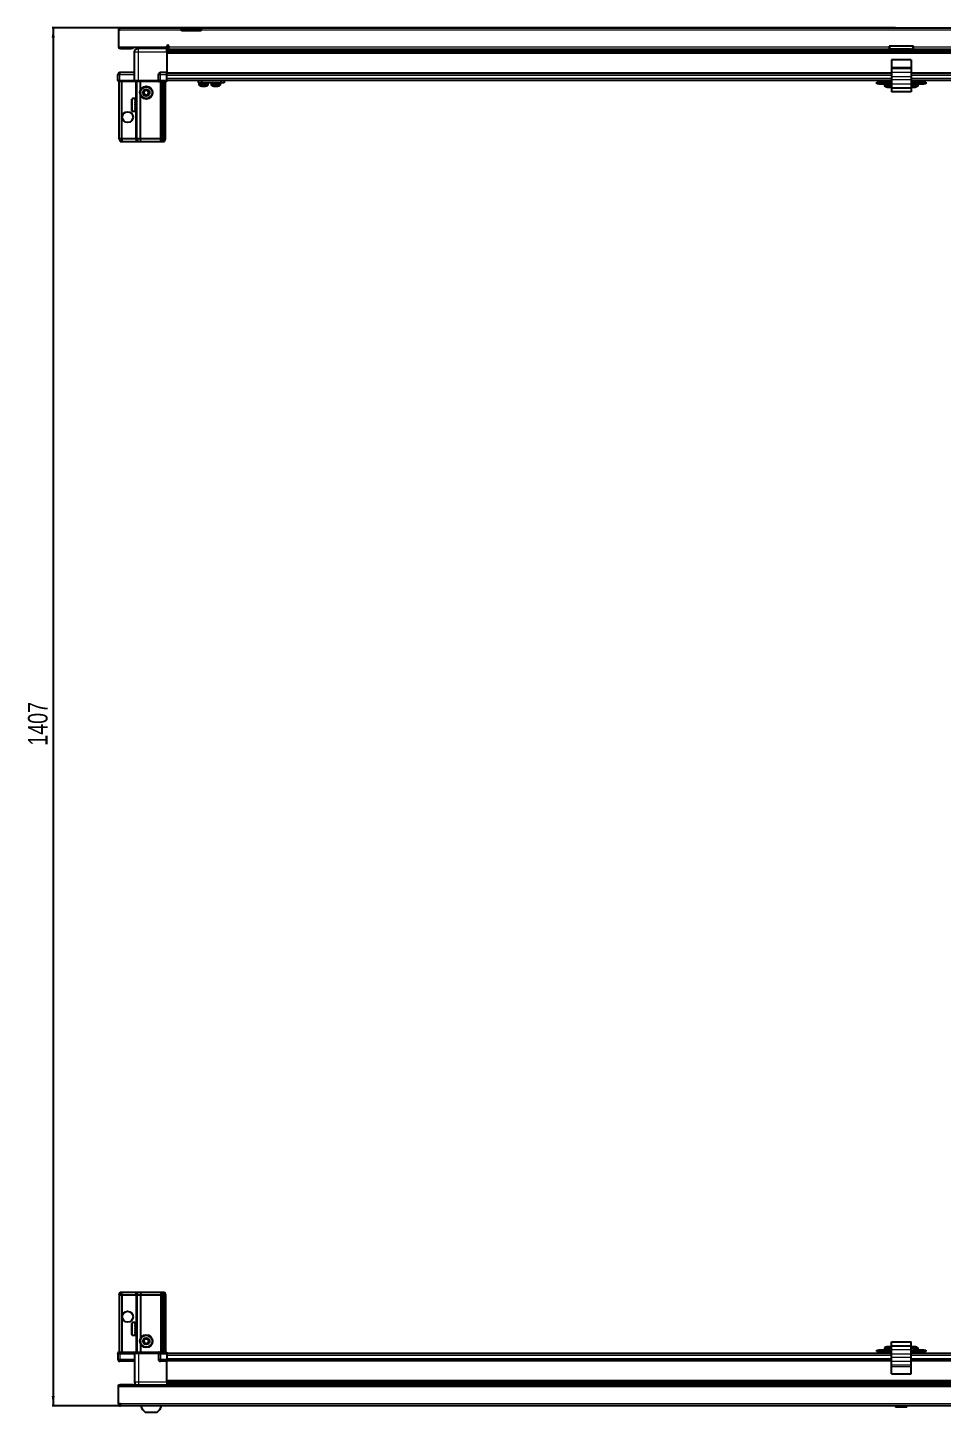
# Model space of a CAD drawing. Header units: millimetres. Extents: x 1132 to 6460, y -442 to 1839.
# Drawn here: x 1220 to 2154, y -442 to 971 of the extents above; entities that cross this region are included whole.
import ezdxf

# ---------------------------------------------------------------- set-up
doc = ezdxf.new("R2010")
doc.units = ezdxf.units.MM
doc.layers.add('FORMAT', color=7, linetype='Continuous')
doc.styles.add('SLDTEXTSTYLE0', font='TXT', dxfattribs={"width": 0.75})
doc.dimstyles.new('SLDDIMSTYLE0', dxfattribs={"dimtxt": 20, "dimasz": 10, "dimexe": 0, "dimexo": 0.0625, "dimgap": 5, "dimtad": 2, "dimdec": 1, "dimrnd": 1e-09, "dimzin": 12, "dimdsep": 46, "dimtxsty": 'SLDTEXTSTYLE0', "dimsah": 1, "dimcen": 0.09, "dimadec": 0, "dimazin": 3, "dimtfac": 1, "dimtofl": 0, "dimtmove": 0, "dimatfit": 3, "dimfxl": 0, "dimfrac": 2, "dimtolj": 1, "dimtzin": 12, "dimarcsym": 0})

# ---------------------------------------------------------------- blocks, each defined once
blk = doc.blocks.new('_D_9')
at = {"layer": 'FORMAT'}
for p, q in [((2106.7, 971.4), (1245.5, 971.4)), ((1246.5, 971.4), (1246.5, -435.6)), ((1315.1, -435.6), (1245.5, -435.6))]:
    blk.add_line(p, q, dxfattribs=at)
for points in [[(1246.5, 971.4), (1244.9, 961.4), (1248, 961.4)], [(1246.5, -435.6), (1248, -425.6), (1244.9, -425.6)]]:
    blk.add_solid(points, dxfattribs=at)
at = {"layer": 'FORMAT', "insert": (1220.7, 238.4), "char_height": 20, "attachment_point": 1, "rotation": 90, "style": 'SLDTEXTSTYLE0'}
blk.add_mtext('1407', dxfattribs=at)

msp = doc.modelspace()

# ---------------------------------------------------------------- linework, layer by layer
at = {"color": 7, "linetype": 'Continuous', "lineweight": 25}
for p, q in [((1313.99, 969.04), (1312.99, 969.04)), ((1312.99, 969.04), (1312.99, 968.14)), ((1312.99, 968.14), (1312.99, 951.64)), ((1313.99, 968.14), (1312.99, 968.14)), ((1313.99, 969.04), (1313.99, 968.14)), ((1314.59, 971.14), (1377.49, 971.14)), ((1377.49, 969.04), (1377.49, 971.14)), ((1377.49, 971.14), (1387.49, 971.14)), ((1387.49, 969.64), (1377.49, 969.64)), ((1377.49, 968.14), (1377.49, 969.04)), ((1397.49, 968.14), (1377.49, 968.14)), ((1387.49, 971.14), (1397.49, 971.14)), ((1397.49, 969.64), (1387.49, 969.64)), ((1397.49, 971.14), (1397.49, 969.04)), ((1397.49, 971.14), (2827.49, 971.14)), ((1397.49, 968.14), (1397.49, 969.04)), ((2106.7, 971.44), (2106.7, 971.14)), ((2106.7, 971.44), (2118.27, 971.44)), ((2118.27, 971.14), (2118.27, 971.44)), ((1312.99, 951.64), (1362.49, 951.64)), ((1315.09, 950.14), (1325.99, 950.14)), ((1327.99, 950.14), (1325.99, 950.14)), ((1327.99, 951.64), (1327.99, 950.14)), ((1333.24, 951.64), (1333.24, 950.14)), ((1362.49, 950.14), (1333.49, 950.14)), ((1359.74, 950.14), (1359.74, 951.64)), ((1362.49, 951.64), (1362.49, 952.49)), ((1362.49, 951.64), (1362.49, 950.14)), ((1362.49, 949.49), (1386.37, 949.49)), ((2862.49, 947.7), (1362.49, 947.7)), ((2862.49, 947.66), (1362.49, 947.66)), ((1364.49, 952.49), (1364.49, 951.74)), ((1364.49, 949.64), (1364.49, 951.74)), ((1364.49, 949.64), (2099.99, 949.64)), ((1380.99, 949.64), (1380.99, 949.49)), ((1381.15, 949.64), (1381.15, 949.49)), ((1381.36, 949.64), (1381.36, 949.49)), ((1381.91, 949.64), (1381.91, 949.49)), ((1382.32, 949.64), (1382.32, 949.49)), ((1383.21, 949.64), (1383.21, 949.49)), ((1383.79, 949.64), (1383.79, 949.49)), ((1384.93, 949.64), (1384.93, 949.49)), ((1385.63, 949.64), (1385.63, 949.49)), ((1386.37, 949.49), (1386.91, 949.49)), ((1386.91, 949.64), (1386.91, 949.49)), ((1386.91, 949.49), (1387.64, 949.49)), ((1386.91, 949.49), (1386.91, 949.49)), ((1387.09, 949.64), (1387.09, 949.49)), ((1387.59, 949.64), (1387.59, 949.49)), ((1387.64, 949.64), (1387.64, 949.49)), ((1387.64, 949.49), (1388.61, 949.49)), ((1387.64, 949.49), (1387.64, 949.49)), ((1388.61, 949.49), (2836.37, 949.49)), ((1388.93, 949.64), (1388.93, 949.49)), ((1388.95, 949.64), (1388.95, 949.49)), ((1389.64, 949.64), (1389.64, 949.49)), ((1390.82, 949.64), (1390.82, 949.49)), ((1391.43, 949.64), (1391.43, 949.49)), ((1392.38, 949.64), (1392.38, 949.49)), ((1392.84, 949.64), (1392.84, 949.49)), ((1393.47, 949.64), (1393.47, 949.49)), ((1393.72, 949.64), (1393.72, 949.49)), ((1393.96, 949.64), (1393.96, 949.49)), ((1393.99, 949.64), (1393.99, 949.49)), ((2124.99, 952.64), (2099.99, 952.64)), ((2099.99, 952.64), (2099.99, 951.74)), ((2099.99, 951.74), (2099.99, 949.64)), ((2121.99, 949.64), (2102.99, 949.64)), ((2124.99, 951.74), (2124.99, 952.64)), ((2124.99, 949.64), (2124.99, 951.74)), ((2124.99, 949.64), (2860.49, 949.64)), ((1329.49, 917.64), (1329.49, 946.64)), ((1362.49, 946.64), (1362.49, 925.64)), ((2122.49, 938.59), (2102.49, 938.59)), ((2102.49, 938.59), (2102.49, 930.86)), ((2122.49, 938.59), (2122.49, 930.86)), ((1312.49, 917.64), (1312.49, 923.64)), ((1329.49, 925.64), (1314.49, 925.64)), ((1353.99, 917.64), (1353.99, 923.64)), ((1362.49, 925.64), (1355.99, 925.64)), ((1362.49, 923.64), (1362.49, 925.64)), ((1362.49, 924.99), (2102.49, 924.99)), ((1362.49, 917.64), (1362.49, 923.64)), ((2102.49, 930.86), (2102.49, 929.42)), ((2102.49, 929.42), (2102.49, 925.65)), ((2102.49, 925.65), (2102.49, 921.33)), ((2102.49, 921.33), (2102.49, 918.1)), ((2122.49, 930.86), (2122.49, 929.42)), ((2122.49, 929.42), (2122.49, 925.65)), ((2122.49, 925.65), (2122.49, 921.33)), ((2122.49, 924.99), (2862.49, 924.99)), ((2122.49, 921.33), (2122.49, 918.1)), ((1312.49, 917.64), (1312.49, 917.31)), ((1312.49, 917.64), (1312.49, 917.64)), ((1312.49, 917.64), (1312.49, 917.31)), ((1314.49, 917.64), (1312.49, 917.64)), ((1312.49, 917.31), (1312.99, 916.44)), ((1312.49, 917.31), (1312.99, 916.44)), ((1312.99, 916.44), (1314.49, 916.44)), ((1313.99, 858.14), (1313.99, 916.44)), ((1314.49, 917.64), (1329.29, 917.64)), ((1329.29, 916.44), (1314.49, 916.44)), ((1316.49, 858.14), (1316.49, 916.44)), ((1329.29, 917.64), (1329.49, 917.64)), ((1329.49, 916.44), (1329.29, 916.44)), ((1329.49, 917.64), (1329.49, 916.44)), ((1329.49, 917.64), (1333.49, 917.64)), ((1333.49, 916.44), (1329.49, 916.44)), ((1331.99, 858.14), (1331.99, 916.44)), ((1333.49, 917.64), (1353.79, 917.64)), ((1353.79, 916.44), (1333.49, 916.44)), ((1335.49, 907.64), (1335.49, 916.44)), ((1353.79, 917.64), (1353.99, 917.64)), ((1353.99, 916.44), (1353.79, 916.44)), ((1353.99, 917.64), (1353.99, 916.44)), ((1355.99, 917.64), (1353.99, 917.64)), ((1353.99, 917.64), (1355.99, 917.64)), ((1353.99, 916.44), (1354.67, 916.44)), ((1362.49, 916.44), (1354.67, 916.44)), ((1355.99, 917.64), (1362.49, 917.64)), ((1355.99, 917.31), (1362.49, 917.31)), ((1356.99, 858.14), (1356.99, 916.44)), ((1357.99, 858.14), (1357.99, 916.44)), ((1359.49, 858.14), (1359.49, 916.44)), ((1360.99, 858.14), (1360.99, 916.44)), ((1362.49, 917.79), (2102.49, 917.79)), ((1362.49, 917.64), (1362.49, 917.31)), ((1362.49, 917.31), (1362.49, 916.44)), ((1394.94, 915.29), (1394.94, 917.79)), ((1397.94, 915.29), (1394.94, 915.29)), ((1395.29, 915.29), (1395.29, 913.39)), ((1397.94, 917.79), (1397.94, 915.29)), ((1418.14, 915.29), (1397.94, 915.29)), ((1404.79, 913.39), (1404.79, 915.29)), ((1407.74, 915.29), (1407.74, 913.39)), ((1407.79, 915.29), (1407.79, 913.39)), ((1417.29, 913.39), (1417.29, 915.29)), ((1418.14, 915.29), (1418.14, 917.79)), ((1421.14, 915.29), (1418.14, 915.29)), ((1421.14, 917.79), (1421.14, 915.29)), ((2087.49, 914.29), (2087.49, 915.79)), ((2087.49, 915.79), (2089.49, 915.79)), ((2089.49, 914.29), (2087.49, 914.29)), ((2089.49, 915.79), (2089.49, 914.29)), ((2089.49, 915.79), (2100.74, 915.79)), ((2089.49, 914.29), (2100.74, 914.29)), ((2095.24, 914.29), (2095.24, 912.39)), ((2097.49, 917.79), (2097.49, 915.79)), ((2100.74, 914.29), (2100.74, 915.79)), ((2100.74, 915.79), (2102.49, 915.79)), ((2102.49, 914.29), (2100.74, 914.29)), ((2102.49, 918.1), (2102.49, 913.77)), ((2102.49, 913.77), (2102.49, 909.79)), ((2122.49, 909.79), (2102.49, 909.79)), ((2102.49, 909.79), (2102.49, 905.79)), ((2122.49, 905.79), (2102.49, 905.79)), ((2122.49, 918.1), (2122.49, 913.77)), ((2122.49, 917.79), (2862.49, 917.79)), ((2122.49, 915.79), (2124.24, 915.79)), ((2124.24, 914.29), (2122.49, 914.29)), ((2122.49, 913.77), (2122.49, 909.79)), ((2122.49, 910.99), (2122.74, 910.91)), ((2122.49, 909.79), (2122.49, 905.79)), ((2124.24, 915.79), (2124.24, 914.29)), ((2124.24, 915.79), (2135.49, 915.79)), ((2124.24, 914.29), (2135.49, 914.29)), ((2127.49, 915.79), (2127.49, 917.79)), ((2129.74, 912.39), (2129.74, 914.29)), ((2135.49, 914.29), (2135.49, 915.79)), ((2135.49, 915.79), (2137.49, 915.79)), ((2137.49, 914.29), (2135.49, 914.29)), ((2137.49, 915.79), (2137.49, 914.29)), ((1326.79, 886.94), (1326.79, 898.34)), ((1330.49, 899.14), (1327.59, 899.14)), ((1329.99, 899.05), (1330.49, 899.05)), ((1329.99, 899.05), (1329.99, 898.88)), ((1329.99, 898.88), (1330.49, 898.88)), ((1329.99, 898.39), (1330.49, 898.39)), ((1329.99, 898.39), (1329.99, 898.01)), ((1329.99, 898.01), (1330.49, 898.01)), ((1329.99, 897.18), (1330.49, 897.18)), ((1329.99, 897.18), (1329.99, 896.62)), ((1329.99, 896.62), (1330.49, 896.62)), ((1329.99, 895.52), (1330.49, 895.52)), ((1329.99, 895.52), (1329.99, 894.84)), ((1329.99, 894.84), (1330.49, 894.84)), ((1329.99, 893.58), (1330.49, 893.58)), ((1329.99, 893.58), (1329.99, 892.84)), ((1329.99, 893.27), (1330.49, 893.27)), ((1329.99, 892.84), (1330.49, 892.84)), ((1329.99, 891.54), (1330.49, 891.54)), ((1329.99, 891.54), (1329.99, 890.82)), ((1329.99, 891.41), (1330.49, 891.41)), ((1329.99, 890.82), (1330.49, 890.82)), ((1330.49, 899.05), (1330.49, 899.14)), ((1330.49, 898.88), (1330.49, 899.05)), ((1330.49, 898.39), (1330.49, 898.88)), ((1330.49, 898.01), (1330.49, 898.39)), ((1330.49, 897.18), (1330.49, 898.01)), ((1330.49, 896.62), (1330.49, 897.18)), ((1330.59, 897.04), (1330.49, 897.04)), ((1330.49, 895.52), (1330.49, 896.62)), ((1330.49, 894.84), (1330.49, 895.52)), ((1330.49, 893.58), (1330.49, 894.84)), ((1330.49, 893.27), (1330.49, 893.58)), ((1330.49, 891.54), (1330.49, 892.84)), ((1330.49, 890.82), (1330.49, 891.41)), ((1330.49, 889.62), (1330.49, 890.82)), ((1330.59, 895.53), (1330.59, 897.04)), ((1330.59, 888.24), (1330.59, 895.53)), ((1331.47, 895.95), (1330.99, 896.64)), ((1330.99, 888.64), (1330.99, 896.64)), ((1331.96, 896.64), (1331.47, 895.95)), ((1331.47, 889.33), (1331.47, 895.95)), ((1331.99, 896.64), (1331.96, 896.64)), ((1331.96, 888.64), (1331.96, 896.64)), ((1335.49, 858.14), (1335.49, 902.64)), ((1327.59, 886.14), (1330.49, 886.14)), ((1329.99, 889.62), (1330.49, 889.62)), ((1329.99, 889.62), (1329.99, 888.98)), ((1329.99, 888.98), (1330.49, 888.98)), ((1329.99, 887.99), (1330.49, 887.99)), ((1329.99, 887.99), (1329.99, 887.5)), ((1329.99, 887.5), (1330.49, 887.5)), ((1329.99, 886.81), (1330.49, 886.81)), ((1329.99, 886.81), (1329.99, 886.52)), ((1329.99, 886.52), (1330.49, 886.52)), ((1329.99, 886.21), (1330.49, 886.21)), ((1329.99, 886.21), (1329.99, 886.14)), ((1329.99, 886.14), (1330.49, 886.14)), ((1330.49, 888.98), (1330.49, 889.62)), ((1330.49, 887.99), (1330.49, 888.98)), ((1330.49, 888.24), (1330.59, 888.24)), ((1330.49, 887.5), (1330.49, 887.99)), ((1330.49, 886.81), (1330.49, 887.5)), ((1330.49, 886.52), (1330.49, 886.81)), ((1330.49, 886.21), (1330.49, 886.52)), ((1330.49, 886.14), (1330.49, 886.21)), ((1330.49, 886.14), (1330.49, 886.14)), ((1330.99, 888.64), (1331.47, 889.33)), ((1331.47, 889.33), (1331.96, 888.64)), ((1331.96, 888.64), (1331.99, 888.64)), ((1313.99, 858.14), (1314.79, 855.14)), ((1316.49, 858.14), (1313.99, 858.14)), ((1314.79, 855.14), (1316.64, 855.14)), ((1330.99, 858.14), (1316.49, 858.14)), ((1316.49, 858.14), (1316.64, 855.14)), ((1316.64, 855.14), (1330.99, 855.14)), ((1331.99, 858.14), (1330.99, 858.14)), ((1330.99, 855.14), (1332.79, 855.14)), ((1335.49, 858.14), (1331.99, 858.14)), ((1331.99, 858.14), (1332.79, 855.14)), ((1332.79, 855.14), (1335.82, 855.14)), ((1355.99, 858.14), (1335.49, 858.14)), ((1335.82, 855.14), (1335.49, 858.14)), ((1335.82, 855.14), (1355.99, 855.14)), ((1356.99, 858.14), (1355.99, 858.14)), ((1355.99, 855.14), (1357.79, 855.14)), ((1357.99, 858.14), (1356.99, 858.14)), ((1357.79, 855.14), (1356.99, 858.14)), ((1357.79, 855.14), (1358.53, 855.14)), ((1359.49, 858.14), (1357.99, 858.14)), ((1358.53, 855.14), (1357.99, 858.14)), ((1358.53, 855.14), (1359.03, 855.14)), ((1359.03, 855.14), (1359.49, 858.14)), ((1359.03, 855.14), (1360.18, 855.14)), ((1360.99, 858.14), (1359.49, 858.14)), ((1360.18, 855.14), (1360.99, 858.14)), ((1313.99, -322.56), (1314.79, -319.56)), ((1316.49, -322.56), (1313.99, -322.56)), ((1313.99, -322.56), (1313.99, -380.86)), ((1314.79, -319.56), (1316.64, -319.56)), ((1316.49, -322.56), (1316.64, -319.56)), ((1330.99, -322.56), (1316.49, -322.56)), ((1316.49, -322.56), (1316.49, -380.86)), ((1316.64, -319.56), (1330.99, -319.56)), ((1330.99, -319.56), (1332.79, -319.56)), ((1331.99, -322.56), (1330.99, -322.56)), ((1331.99, -322.56), (1332.79, -319.56)), ((1335.49, -322.56), (1331.99, -322.56)), ((1331.99, -322.56), (1331.99, -380.86)), ((1332.79, -319.56), (1335.82, -319.56)), ((1335.82, -319.56), (1335.49, -322.56)), ((1355.99, -322.56), (1335.49, -322.56)), ((1335.49, -322.56), (1335.49, -367.06)), ((1335.82, -319.56), (1355.99, -319.56)), ((1355.99, -319.56), (1357.79, -319.56)), ((1356.99, -322.56), (1355.99, -322.56)), ((1357.79, -319.56), (1356.99, -322.56)), ((1357.99, -322.56), (1356.99, -322.56)), ((1356.99, -322.56), (1356.99, -380.86)), ((1357.79, -319.56), (1358.53, -319.56)), ((1358.53, -319.56), (1357.99, -322.56)), ((1359.49, -322.56), (1357.99, -322.56)), ((1357.99, -322.56), (1357.99, -380.86)), ((1358.53, -319.56), (1359.03, -319.56)), ((1359.03, -319.56), (1359.49, -322.56)), ((1359.03, -319.56), (1360.18, -319.56)), ((1360.99, -322.56), (1359.49, -322.56)), ((1359.49, -322.56), (1359.49, -380.86)), ((1360.18, -319.56), (1360.99, -322.56)), ((1360.99, -322.56), (1360.99, -380.86)), ((1326.79, -362.76), (1326.79, -351.36)), ((1329.99, -350.56), (1327.59, -350.56)), ((1329.99, -350.56), (1329.99, -350.57)), ((1329.99, -350.57), (1330.49, -350.57)), ((1329.99, -350.75), (1330.49, -350.75)), ((1329.99, -350.75), (1329.99, -350.97)), ((1329.99, -350.97), (1330.49, -350.97)), ((1329.99, -351.55), (1330.49, -351.55)), ((1329.99, -351.55), (1329.99, -351.97)), ((1329.99, -351.97), (1330.49, -351.97)), ((1329.99, -352.88), (1330.49, -352.88)), ((1329.99, -352.88), (1329.99, -353.47)), ((1330.49, -350.75), (1330.49, -350.57)), ((1330.49, -350.97), (1330.49, -350.75)), ((1330.49, -351.55), (1330.49, -350.97)), ((1330.49, -351.97), (1330.49, -351.55)), ((1330.49, -352.88), (1330.49, -351.97)), ((1330.59, -352.66), (1330.49, -352.66)), ((1330.49, -353.47), (1330.49, -352.88)), ((1330.59, -361.46), (1330.59, -352.66)), ((1331.47, -353.75), (1330.99, -353.06)), ((1330.99, -361.06), (1330.99, -353.06)), ((1331.96, -353.06), (1331.47, -353.75)), ((1331.99, -353.06), (1331.96, -353.06)), ((1331.96, -361.06), (1331.96, -353.06)), ((1327.59, -363.56), (1329.99, -363.56)), ((1329.99, -353.47), (1330.49, -353.47)), ((1329.99, -354.62), (1330.49, -354.62)), ((1329.99, -354.62), (1329.99, -355.32)), ((1329.99, -355.32), (1330.49, -355.32)), ((1329.99, -356.61), (1330.49, -356.61)), ((1329.99, -356.61), (1329.99, -357.34)), ((1329.99, -356.75), (1330.49, -356.75)), ((1329.99, -357.25), (1330.49, -357.25)), ((1329.99, -357.34), (1330.49, -357.34)), ((1329.99, -358.63), (1330.49, -358.63)), ((1329.99, -358.63), (1329.99, -359.34)), ((1329.99, -359.34), (1330.49, -359.34)), ((1329.99, -360.5), (1330.49, -360.5)), ((1329.99, -360.5), (1329.99, -361.11)), ((1329.99, -361.11), (1330.49, -361.11)), ((1329.99, -362.04), (1330.49, -362.04)), ((1329.99, -362.04), (1329.99, -362.48)), ((1329.99, -362.48), (1330.49, -362.48)), ((1329.99, -363.09), (1330.49, -363.09)), ((1329.99, -363.09), (1329.99, -363.32)), ((1329.99, -363.32), (1330.49, -363.32)), ((1329.99, -363.54), (1330.49, -363.54)), ((1329.99, -363.54), (1329.99, -363.56)), ((1329.99, -363.55), (1330.49, -363.55)), ((1330.49, -354.62), (1330.49, -353.47)), ((1330.49, -355.32), (1330.49, -354.62)), ((1330.49, -356.61), (1330.49, -355.32)), ((1330.49, -356.75), (1330.49, -356.61)), ((1330.49, -357.34), (1330.49, -357.25)), ((1330.49, -358.63), (1330.49, -357.34)), ((1330.49, -359.34), (1330.49, -358.63)), ((1330.49, -360.5), (1330.49, -359.34)), ((1330.49, -361.11), (1330.49, -360.5)), ((1330.49, -362.04), (1330.49, -361.11)), ((1330.49, -361.46), (1330.59, -361.46)), ((1330.49, -362.48), (1330.49, -362.04)), ((1330.49, -363.09), (1330.49, -362.48)), ((1330.49, -363.32), (1330.49, -363.09)), ((1330.49, -363.54), (1330.49, -363.32)), ((1330.49, -363.55), (1330.49, -363.54)), ((1330.99, -361.06), (1331.47, -360.37)), ((1331.47, -360.37), (1331.47, -353.75)), ((1331.47, -360.37), (1331.96, -361.06)), ((1331.96, -361.06), (1331.99, -361.06)), ((1312.99, -380.86), (1312.49, -381.72)), ((1314.49, -380.86), (1312.99, -380.86)), ((1314.49, -380.86), (1329.29, -380.86)), ((1329.29, -380.86), (1329.49, -380.86)), ((1329.49, -382.06), (1329.49, -380.86)), ((1329.49, -380.86), (1333.49, -380.86)), ((1333.49, -380.86), (1353.79, -380.86)), ((1335.49, -372.06), (1335.49, -380.86)), ((1353.79, -380.86), (1353.99, -380.86)), ((1353.99, -382.06), (1353.99, -380.86)), ((1354.67, -380.86), (1353.99, -380.86)), ((1354.67, -380.86), (1362.49, -380.86)), ((1362.49, -380.86), (1362.49, -381.72)), ((2087.49, -380.21), (2087.49, -378.71)), ((2087.49, -378.71), (2089.49, -378.71)), ((2089.49, -380.21), (2087.49, -380.21)), ((2089.49, -378.71), (2089.49, -380.21)), ((2100.74, -378.71), (2089.49, -378.71)), ((2100.74, -380.21), (2089.49, -380.21)), ((2095.24, -376.8), (2095.24, -378.71)), ((2097.49, -380.21), (2097.49, -382.21)), ((2100.74, -380.21), (2100.74, -378.71)), ((2100.74, -378.71), (2102.49, -378.71)), ((2102.49, -380.21), (2100.74, -380.21)), ((2101.16, -375.22), (2101.16, -375.23)), ((2102.49, -370.21), (2122.49, -370.21)), ((2102.49, -374.21), (2102.49, -370.21)), ((2102.49, -374.21), (2122.49, -374.21)), ((2102.49, -378.19), (2102.49, -374.21)), ((2102.49, -382.52), (2102.49, -378.19)), ((2122.49, -374.21), (2122.49, -370.21)), ((2122.49, -378.19), (2122.49, -374.21)), ((2122.49, -382.52), (2122.49, -378.19)), ((2122.49, -378.71), (2124.24, -378.71)), ((2124.24, -380.21), (2122.49, -380.21)), ((2124.24, -378.71), (2124.24, -380.21)), ((2135.49, -378.71), (2124.24, -378.71)), ((2135.49, -380.21), (2124.24, -380.21)), ((2126.16, -375.22), (2126.16, -375.23)), ((2127.49, -382.21), (2127.49, -380.21)), ((2129.74, -378.71), (2129.74, -376.8)), ((2135.49, -380.21), (2135.49, -378.71)), ((2135.49, -378.71), (2137.49, -378.71)), ((2137.49, -380.21), (2135.49, -380.21)), ((2137.49, -378.71), (2137.49, -380.21)), ((1312.49, -382.06), (1312.49, -381.72)), ((1312.49, -382.06), (1314.49, -382.06)), ((1312.49, -382.06), (1312.49, -388.06)), ((1329.29, -382.06), (1314.49, -382.06)), ((1314.49, -382.06), (1329.29, -382.06)), ((1329.49, -390.06), (1314.49, -390.06)), ((1329.49, -382.06), (1329.29, -382.06)), ((1333.49, -382.06), (1329.49, -382.06)), ((1329.49, -382.06), (1329.49, -411.06)), ((1353.79, -382.06), (1333.49, -382.06)), ((1353.99, -382.06), (1353.79, -382.06)), ((1353.99, -382.06), (1355.99, -382.06)), ((1353.99, -382.06), (1353.99, -388.06)), ((1362.49, -381.72), (1355.99, -381.72)), ((1362.49, -382.06), (1355.99, -382.06)), ((1355.99, -382.06), (1362.49, -382.06)), ((1362.49, -390.06), (1355.99, -390.06)), ((1362.49, -381.72), (1362.49, -381.72)), ((1362.49, -382.06), (1362.49, -381.72)), ((1362.49, -382.06), (1362.49, -382.06)), ((1362.49, -382.06), (1362.49, -388.06)), ((2102.49, -382.21), (1362.49, -382.21)), ((1362.49, -388.06), (1362.49, -390.06)), ((2102.49, -389.41), (1362.49, -389.41)), ((1362.49, -411.06), (1362.49, -390.06)), ((2102.49, -385.74), (2102.49, -382.52)), ((2102.49, -390.07), (2102.49, -385.74)), ((2102.49, -393.84), (2102.49, -390.07)), ((2102.49, -395.28), (2102.49, -393.84)), ((2102.49, -403.01), (2102.49, -395.28)), ((2862.49, -382.21), (2122.49, -382.21)), ((2122.49, -385.74), (2122.49, -382.52)), ((2122.49, -390.07), (2122.49, -385.74)), ((2862.49, -389.41), (2122.49, -389.41)), ((2122.49, -393.84), (2122.49, -390.07)), ((2122.49, -395.28), (2122.49, -393.84)), ((2122.49, -403.01), (2122.49, -395.28)), ((2102.49, -403.01), (2122.49, -403.01)), ((1312.99, -414.06), (2911.99, -414.06)), ((1312.99, -416.16), (1312.99, -414.06)), ((1312.99, -433.46), (1312.99, -416.16)), ((1327.99, -413.96), (1315.09, -413.96)), ((1327.99, -413.96), (1327.99, -414.06)), ((1362.49, -412.08), (2862.49, -412.08)), ((1362.49, -412.12), (2862.49, -412.12)), ((1386.37, -413.91), (1362.49, -413.91)), ((1380.99, -414.06), (1380.99, -413.91)), ((1381.03, -414.06), (1381.03, -413.91)), ((1381.3, -414.06), (1381.3, -413.91)), ((1381.56, -414.06), (1381.56, -413.91)), ((1382.21, -414.06), (1382.21, -413.91)), ((1382.67, -414.06), (1382.67, -413.91)), ((1383.64, -414.06), (1383.64, -413.91)), ((1384.26, -414.06), (1384.26, -413.91)), ((1385.45, -414.06), (1385.45, -413.91)), ((1386.11, -414.06), (1386.11, -413.91)), ((1386.16, -414.06), (1386.16, -413.91)), ((1387.45, -413.91), (1386.37, -413.91)), ((1388.19, -413.91), (1387.45, -413.91)), ((1387.45, -414.06), (1387.45, -413.91)), ((1387.45, -413.91), (1387.45, -413.91)), ((1387.47, -414.06), (1387.47, -413.91)), ((1387.96, -414.06), (1387.96, -413.91)), ((1388.19, -414.06), (1388.19, -413.91)), ((1388.61, -413.91), (1388.19, -413.91)), ((1388.19, -413.91), (1388.19, -413.91)), ((2836.37, -413.91), (1388.61, -413.91)), ((1389.46, -414.06), (1389.46, -413.91)), ((1390.15, -414.06), (1390.15, -413.91)), ((1391.28, -414.06), (1391.28, -413.91)), ((1391.86, -414.06), (1391.86, -413.91)), ((1392.73, -414.06), (1392.73, -413.91)), ((1393.13, -414.06), (1393.13, -413.91)), ((1393.66, -414.06), (1393.66, -413.91)), ((1393.85, -414.06), (1393.85, -413.91)), ((1393.99, -414.06), (1393.99, -413.91)), ((1315.09, -433.46), (1312.99, -433.46)), ((1315.09, -433.46), (1315.09, -435.56)), ((2909.89, -435.56), (1315.09, -435.56)), ((2107.69, -435.56), (2106.7, -436.54)), ((2106.7, -436.54), (2106.7, -437.06)), ((2118.27, -436.54), (2106.7, -436.54)), ((2118.27, -437.06), (2106.7, -437.06)), ((2118.27, -436.54), (2117.29, -435.56)), ((2118.27, -437.06), (2118.27, -436.54)), ((1340.49, -442.16), (1352.49, -442.16))]:
    msp.add_line(p, q, dxfattribs=at)
at = {"color": 8, "linetype": 'Continuous', "lineweight": 18}
for p, q in [((1377.49, 969.04), (1313.99, 969.04)), ((1387.49, 969.64), (1387.49, 971.14)), ((2827.49, 969.04), (1397.49, 969.04)), ((1315.09, 951.64), (1315.09, 950.14)), ((1325.99, 950.14), (1325.99, 951.64)), ((1362.49, 950.14), (1364.49, 950.14)), ((2862.49, 948.91), (1362.49, 948.91)), ((1364.49, 951.74), (2099.99, 951.74)), ((2099.99, 950.14), (2101.33, 950.14)), ((2123.65, 950.14), (2124.99, 950.14)), ((2124.99, 951.74), (2860.49, 951.74)), ((1333.49, 946.64), (1362.49, 946.64)), ((1333.49, 917.64), (1333.49, 946.64)), ((1362.49, 946.46), (2862.49, 946.46)), ((2862.49, 945.04), (1362.49, 945.04)), ((1312.49, 923.64), (1314.49, 923.64)), ((1314.49, 925.64), (1314.49, 923.64)), ((1314.49, 923.64), (1329.49, 923.64)), ((1314.49, 917.64), (1314.49, 923.64)), ((1353.99, 923.64), (1355.99, 923.64)), ((1355.99, 923.64), (1355.99, 925.64)), ((1355.99, 923.64), (1362.49, 923.64)), ((1355.99, 917.64), (1355.99, 923.64)), ((1362.49, 925.64), (2102.49, 925.64)), ((1362.49, 922.99), (2102.49, 922.99)), ((1362.49, 919.79), (2102.49, 919.79)), ((2122.49, 930.86), (2102.49, 930.86)), ((2122.49, 929.42), (2102.49, 929.42)), ((2122.49, 925.65), (2102.49, 925.65)), ((2122.49, 921.33), (2102.49, 921.33)), ((2122.49, 925.64), (2862.49, 925.64)), ((2122.49, 922.99), (2862.49, 922.99)), ((2122.49, 919.79), (2862.49, 919.79)), ((1314.49, 917.64), (1314.49, 916.44)), ((1329.29, 916.44), (1329.29, 917.64)), ((1330.99, 896.64), (1330.99, 916.44)), ((1333.49, 917.64), (1333.49, 916.44)), ((1353.79, 916.44), (1353.79, 917.64)), ((1355.99, 917.64), (1355.99, 917.31)), ((1355.99, 858.14), (1355.99, 916.44)), ((1404.79, 913.39), (1395.29, 913.39)), ((1404.59, 913.02), (1395.48, 913.02)), ((1407.79, 913.39), (1407.74, 913.39)), ((1417.29, 913.39), (1407.79, 913.39)), ((1407.98, 913.02), (1407.93, 913.02)), ((1417.09, 913.02), (1407.98, 913.02)), ((2102.49, 912.39), (2095.24, 912.39)), ((2102.49, 912.02), (2095.43, 912.02)), ((2122.49, 918.1), (2102.49, 918.1)), ((2122.49, 913.77), (2102.49, 913.77)), ((2129.74, 912.39), (2122.49, 912.39)), ((2129.54, 912.02), (2122.49, 912.02)), ((1327.59, 886.14), (1327.59, 899.14)), ((1330.99, 858.14), (1330.99, 888.64)), ((1330.99, 858.14), (1330.99, 855.14)), ((1355.99, 855.14), (1355.99, 858.14)), ((1330.99, -322.56), (1330.99, -319.56)), ((1330.99, -322.56), (1330.99, -353.06)), ((1355.99, -319.56), (1355.99, -322.56)), ((1355.99, -322.56), (1355.99, -380.86)), ((1327.59, -363.56), (1327.59, -350.56)), ((1330.99, -361.06), (1330.99, -380.86)), ((1314.49, -382.06), (1314.49, -380.86)), ((1329.29, -382.06), (1329.29, -380.86)), ((1333.49, -382.06), (1333.49, -380.86)), ((1353.79, -382.06), (1353.79, -380.86)), ((2095.24, -376.8), (2099.99, -376.8)), ((2095.43, -376.43), (2099.99, -376.43)), ((2099.99, -376.43), (2102.49, -376.43)), ((2099.99, -376.8), (2102.49, -376.8)), ((2102.49, -378.19), (2122.49, -378.19)), ((2122.49, -376.43), (2124.99, -376.43)), ((2122.49, -376.8), (2124.99, -376.8)), ((2124.99, -376.43), (2129.54, -376.43)), ((2124.99, -376.8), (2129.74, -376.8)), ((1312.49, -388.06), (1314.49, -388.06)), ((1314.49, -382.06), (1314.49, -388.06)), ((1314.49, -388.06), (1329.49, -388.06)), ((1314.49, -390.06), (1314.49, -388.06)), ((1333.49, -382.06), (1333.49, -411.06)), ((1353.99, -388.06), (1355.99, -388.06)), ((1355.99, -382.06), (1355.99, -381.72)), ((1355.99, -382.06), (1355.99, -388.06)), ((1355.99, -388.06), (1362.49, -388.06)), ((1355.99, -388.06), (1355.99, -390.06)), ((1362.49, -382.06), (1362.49, -381.72)), ((2102.49, -384.21), (1362.49, -384.21)), ((2102.49, -387.41), (1362.49, -387.41)), ((2102.49, -390.06), (1362.49, -390.06)), ((2102.49, -382.52), (2122.49, -382.52)), ((2102.49, -385.74), (2122.49, -385.74)), ((2102.49, -390.07), (2122.49, -390.07)), ((2102.49, -393.84), (2122.49, -393.84)), ((2102.49, -395.28), (2122.49, -395.28)), ((2862.49, -384.21), (2122.49, -384.21)), ((2862.49, -387.41), (2122.49, -387.41)), ((2862.49, -390.06), (2122.49, -390.06)), ((1362.49, -409.46), (2862.49, -409.46)), ((2911.99, -416.16), (1312.99, -416.16)), ((1315.09, -414.06), (1315.09, -413.96)), ((1333.49, -411.06), (1362.49, -411.06)), ((2862.49, -410.88), (1362.49, -410.88)), ((1362.49, -413.32), (2862.49, -413.32)), ((2909.89, -433.46), (1315.09, -433.46))]:
    msp.add_line(p, q, dxfattribs=at)
at = {"color": 7, "linetype": 'Continuous', "lineweight": 25, "flags": 128}
for points in [[(2102.49, -375.41), (2102.48, -375.41), (2102.17, -375.31)], [(2122.84, -375.3), (2122.52, -375.4), (2122.49, -375.41)], [(1315.09, -413.96), (1314.68, -414), (1314.45, -414.06)]]:
    msp.add_lwpolyline(points, dxfattribs=at)
at = {"color": 7, "linetype": 'Continuous', "lineweight": 25}
for centre, radius in [((1341.49, 905.14), 6.5), ((1341.49, 905.14), 3.46), ((1322.49, 880.14), 5.5), ((1322.49, -344.56), 5.5), ((1341.49, -369.56), 6.5), ((1341.49, -369.56), 3.46)]:
    msp.add_circle(centre, radius, dxfattribs=at)
at = {"color": 8, "linetype": 'Continuous', "lineweight": 18}
for centre in [(1341.49, 905.14), (1341.49, -369.56)]:
    msp.add_circle(centre, 5.7, dxfattribs=at)
at = {"color": 7, "linetype": 'Continuous', "lineweight": 25}
for centre, radius, start, end in [((1315.09, 952.24), 2.1, 196.60155, 270), ((1363.49, 952.49), 1, 0, 180), ((2102.99, 952.64), 3, 180, 270), ((2121.99, 952.64), 3, 270, 360), ((1314.49, 923.64), 2, 90, 180), ((1355.99, 923.64), 2, 90, 180), ((1341.49, 905.14), 2.5, 134.92207, 194.92207), ((1341.49, 905.14), 2.5, 74.92207, 134.92207), ((1341.49, 905.14), 2.5, 14.92207, 74.92207), ((1341.49, 905.14), 2.5, 314.92207, 14.92207), ((1395.74, 913.39), 0.45, 180, 235.28209), ((1400.04, 919.59), 8, 235.28209, 258.9392), ((1400.04, 919.59), 8, 281.00757, 304.71791), ((1404.34, 913.39), 0.45, 304.71791, 0), ((1408.19, 913.39), 0.45, 180, 235.28209), ((1408.24, 913.39), 0.45, 180, 235.28209), ((1412.49, 919.59), 8, 235.28209, 256.54113), ((1412.54, 919.59), 8, 235.28209, 259.06255), ((1412.54, 919.59), 8, 280.87532, 304.71791), ((1416.84, 913.39), 0.45, 304.71791, 0), ((2095.69, 912.39), 0.45, 180, 235.28209), ((2099.99, 918.59), 8, 235.28209, 259.10263), ((2099.99, 918.59), 8, 280.79755, 288.20996), ((2124.99, 918.59), 8, 286.33055, 304.71791), ((2129.29, 912.39), 0.45, 304.71791, 0), ((1327.59, 898.34), 0.8, 90, 180), ((1330.99, 897.04), 0.4, 180, 270), ((1341.49, 905.14), 2.5, 194.92207, 254.92207), ((1341.49, 905.14), 2.5, 254.92207, 314.92207), ((1327.59, 886.94), 0.8, 180, 270), ((1330.99, 888.24), 0.4, 90, 180), ((1327.59, -351.36), 0.8, 90, 180), ((1330.99, -352.66), 0.4, 180, 270), ((1327.59, -362.76), 0.8, 180, 270), ((1330.99, -361.46), 0.4, 90, 180), ((1341.49, -369.56), 2.5, 87.37605, 147.37605), ((1341.49, -369.56), 2.5, 27.37605, 87.37605), ((1341.49, -369.56), 2.5, 147.37605, 207.37605), ((1341.49, -369.56), 2.5, 207.37605, 267.37605), ((1341.49, -369.56), 2.5, 267.37605, 327.37605), ((1341.49, -369.56), 2.5, 327.37605, 27.37605), ((2095.69, -376.8), 0.45, 124.71791, 180), ((2099.99, -383.01), 8, 105.59831, 124.71791), ((2124.99, -383.01), 8, 55.28209, 74.20809), ((2129.29, -376.8), 0.45, 0, 55.28209), ((1314.49, -388.06), 2, 180, 270), ((1355.99, -388.06), 2, 180, 270), ((1315.09, -433.46), 2.1, 180, 270), ((1315.09, -433.46), 0.6, 180, 270), ((1347.51, -432.54), 11.91, 194.70035, 233.8734), ((1345.46, -432.54), 11.91, 306.1266, 345.29965)]:
    msp.add_arc(centre, radius, start, end, dxfattribs=at)
for centre, start_param, end_param in [((1355.99, 913.84), 0, 0.7227342), ((1355.99, -378.26), 2.4188584, 3.1415927)]:
    msp.add_ellipse(centre, major_axis=(0, 3.46), ratio=0.5773503, start_param=start_param, end_param=end_param, dxfattribs=at)
for points, knots in [([(1314.59, 971.05), (1314.51, 971.04), (1314.19, 970.99), (1313.7, 970.66), (1313.23, 970.11), (1313.02, 969.53), (1313, 969.17), (1312.99, 969.04)], [0, 0, 0, 0, 0.0892624, 0.3475085, 0.6057515, 0.8639944, 1, 1, 1, 1]), ([(1313.99, 969.04), (1314.03, 969.29), (1314.12, 969.79), (1314.26, 970.43), (1314.39, 970.89), (1314.5, 971.11), (1314.57, 971.13), (1314.59, 971.14)], [0, 0, 0, 0, 0.2302553, 0.4485219, 0.6667858, 0.8850496, 1, 1, 1, 1]), ([(1329.49, 946.64), (1329.54, 947.08), (1329.61, 947.76), (1330.04, 948.57), (1330.5, 949.13), (1331.06, 949.59), (1331.87, 950.02), (1332.55, 950.09), (1332.99, 950.14)], [0, 0, 0, 0, 0.2394568, 0.3683607, 0.5, 0.6316393, 0.7605432, 1, 1, 1, 1]), ([(1333.49, 950.14), (1333.42, 950.14), (1333.29, 950.14), (1333.13, 950.14), (1333.01, 950.14), (1333, 950.14), (1332.99, 950.14)], [0, 0, 0, 0, 0.2493943, 0.5003335, 0.7501667, 1, 1, 1, 1]), ([(1362.49, 946.64), (1362.49, 947.03), (1362.49, 947.82), (1362.49, 948.87), (1362.49, 949.66), (1362.49, 950.08), (1362.49, 950.12), (1362.49, 950.14)], [0, 0, 0, 0, 0.2146939, 0.4293877, 0.6440816, 0.8587754, 1, 1, 1, 1]), ([(1338.7, 905.89), (1339.07, 906.26), (1339.75, 906.94), (1340.43, 907.62), (1340.75, 907.93)], [0, 0, 0, 0, 0.5346859, 1, 1, 1, 1]), ([(1339.44, 903.1), (1339.36, 903.44), (1339.14, 904.23), (1338.89, 905.19), (1338.73, 905.77), (1338.7, 905.89)], [0, 0, 0, 0, 0.3629006, 0.8668753, 1, 1, 1, 1]), ([(1340.75, 907.93), (1341.24, 907.8), (1342.17, 907.55), (1343.1, 907.3), (1343.53, 907.18)], [0, 0, 0, 0, 0.5346859, 1, 1, 1, 1]), ([(1343.53, 907.18), (1343.56, 907.06), (1343.72, 906.48), (1343.98, 905.52), (1344.19, 904.72), (1344.28, 904.39)], [0, 0, 0, 0, 0.13312467, 0.63709944, 1, 1, 1, 1]), ([(1398.54, 911.74), (1398.54, 911.74), (1398.54, 911.73), (1398.4, 911.76), (1398.22, 911.82), (1398.07, 911.87), (1398, 911.9), (1397.99, 911.91), (1397.99, 911.91), (1398, 911.91), (1398.02, 911.91), (1398.09, 911.9), (1398.38, 911.83), (1398.76, 911.76), (1399.17, 911.73), (1399.45, 911.75), (1399.6, 911.82), (1399.71, 911.89), (1399.78, 911.91), (1399.8, 911.91), (1399.83, 911.91), (1399.85, 911.91), (1399.89, 911.91), (1399.99, 911.88), (1400.15, 911.81), (1400.37, 911.75), (1400.67, 911.73), (1401.01, 911.75), (1401.32, 911.8), (1401.56, 911.85), (1401.68, 911.88), (1401.76, 911.89), (1401.81, 911.91), (1401.85, 911.91), (1401.86, 911.91), (1401.87, 911.91), (1401.87, 911.91)], [0, 0, 0, 0, 0.0260981, 0.0798373, 0.1372046, 0.1783571, 0.1990393, 0.2033396, 0.2076895, 0.2107229, 0.2145438, 0.2214795, 0.2486016, 0.3557772, 0.404897, 0.4544227, 0.54605, 0.5914038, 0.5971187, 0.6013251, 0.6043817, 0.6074438, 0.6119905, 0.6242286, 0.6785193, 0.7597502, 0.8043048, 0.8490258, 0.923625, 0.9513598, 0.9687075, 0.9799959, 0.9911421, 0.9954732, 0.998845, 1, 1, 1, 1]), ([(1401.87, 911.91), (1401.88, 911.91), (1401.88, 911.91), (1401.89, 911.91), (1401.84, 911.87), (1401.7, 911.81), (1401.56, 911.75), (1401.51, 911.73), (1401.55, 911.74), (1401.57, 911.74)], [0, 0, 0, 0, 0.0151829, 0.0365363, 0.0956997, 0.3601423, 0.6752387, 0.8745348, 1, 1, 1, 1]), ([(1411.02, 911.74), (1411.03, 911.74), (1411.05, 911.73), (1410.91, 911.78), (1410.75, 911.84), (1410.63, 911.9), (1410.63, 911.91), (1410.63, 911.91), (1410.65, 911.91), (1410.67, 911.91), (1410.76, 911.89), (1411.1, 911.81), (1411.52, 911.74), (1411.96, 911.73), (1412.18, 911.76), (1412.35, 911.82), (1412.47, 911.87), (1412.55, 911.9), (1412.6, 911.91), (1412.62, 911.91), (1412.64, 911.91), (1412.67, 911.91), (1412.73, 911.9), (1412.86, 911.83), (1413.01, 911.76), (1413.32, 911.73), (1413.7, 911.75), (1414.09, 911.82), (1414.39, 911.89), (1414.5, 911.91), (1414.52, 911.91), (1414.53, 911.91), (1414.54, 911.91), (1414.54, 911.91), (1414.48, 911.88), (1414.3, 911.81), (1414.1, 911.75), (1414.06, 911.74), (1414.05, 911.74)], [0, 0, 0, 0, 0.0283629, 0.08068229, 0.1383562, 0.16729235, 0.17091751, 0.17379549, 0.1766977, 0.18004982, 0.18639917, 0.21307731, 0.31901904, 0.35398038, 0.39928328, 0.44764465, 0.48233679, 0.49977215, 0.50339732, 0.50706434, 0.5096216, 0.51284268, 0.51868955, 0.54155386, 0.63190424, 0.67331293, 0.71506372, 0.79230674, 0.83054067, 0.83535832, 0.8389044, 0.84148121, 0.84406255, 0.84789549, 0.85821238, 0.90398018, 0.97245884, 1, 1, 1, 1]), ([(2098.48, 910.74), (2098.48, 910.74), (2098.49, 910.73), (2098.36, 910.77), (2098.17, 910.84), (2098.04, 910.9), (2098.03, 910.91), (2098.03, 910.91), (2098.04, 910.91), (2098.06, 910.91), (2098.11, 910.9), (2098.31, 910.86), (2098.65, 910.79), (2099.07, 910.73), (2099.4, 910.73), (2099.62, 910.78), (2099.78, 910.84), (2099.89, 910.9), (2099.96, 910.91), (2099.98, 910.91), (2100, 910.91), (2100.03, 910.91), (2100.1, 910.89), (2100.26, 910.81), (2100.44, 910.74), (2100.84, 910.73), (2101.16, 910.76), (2101.48, 910.82), (2101.72, 910.87), (2101.86, 910.9), (2101.91, 910.91), (2101.93, 910.91), (2101.94, 910.91), (2101.95, 910.91), (2101.93, 910.9), (2101.78, 910.83), (2101.59, 910.76), (2101.47, 910.73), (2101.49, 910.73), (2101.49, 910.73)], [0, 0, 0, 0, 0.0107986, 0.0543621, 0.1370986, 0.1577299, 0.1615047, 0.1653161, 0.1678592, 0.1703965, 0.1748191, 0.1884464, 0.2519024, 0.3158484, 0.35385, 0.4061453, 0.4637925, 0.4927153, 0.4963388, 0.4992154, 0.5021163, 0.5054668, 0.5118133, 0.5384791, 0.6443718, 0.679317, 0.724599, 0.772938, 0.8076141, 0.8250414, 0.8286649, 0.8323302, 0.8348863, 0.8381059, 0.84395, 0.8668038, 0.9571124, 0.9985019, 1, 1, 1, 1]), ([(2122.74, 910.91), (2122.74, 910.91), (2122.74, 910.91), (2122.75, 910.91), (2122.81, 910.89), (2123.11, 910.81), (2123.5, 910.74), (2123.76, 910.73), (2123.82, 910.76), (2123.82, 910.82), (2123.81, 910.87), (2123.81, 910.9), (2123.84, 910.91), (2123.85, 910.91), (2123.88, 910.91), (2123.9, 910.91), (2123.98, 910.9), (2124.23, 910.83), (2124.55, 910.76), (2124.98, 910.73), (2125.38, 910.75), (2125.71, 910.82), (2125.96, 910.89), (2126.07, 910.91), (2126.09, 910.91), (2126.11, 910.91), (2126.13, 910.91), (2126.15, 910.91), (2126.18, 910.88), (2126.15, 910.81), (2126.16, 910.75), (2126.28, 910.73), (2126.52, 910.75), (2126.78, 910.8), (2127, 910.85), (2127.1, 910.88), (2127.17, 910.89), (2127.21, 910.91), (2127.23, 910.91), (2127.24, 910.91), (2127.24, 910.91), (2127.24, 910.91)], [0, 0, 0, 0, 0.0019495, 0.0053008, 0.0116486, 0.0383202, 0.144236, 0.1791887, 0.2244806, 0.2728301, 0.3075137, 0.3249448, 0.3285691, 0.3322352, 0.3347919, 0.3380121, 0.3438576, 0.3667163, 0.4570446, 0.4984431, 0.5401837, 0.6174078, 0.6556324, 0.6604488, 0.663994, 0.6665702, 0.6691509, 0.6729829, 0.6832973, 0.7290539, 0.7975158, 0.8350667, 0.8727579, 0.9356307, 0.9590057, 0.9736265, 0.9831404, 0.9925345, 0.9961847, 0.9990266, 1, 1, 1, 1]), ([(1342.23, 902.35), (1341.73, 902.49), (1340.8, 902.74), (1339.88, 902.99), (1339.44, 903.1)], [0, 0, 0, 0, 0.5346859, 1, 1, 1, 1]), ([(1344.28, 904.39), (1343.91, 904.03), (1343.23, 903.34), (1342.55, 902.67), (1342.23, 902.35)], [0, 0, 0, 0, 0.5346859, 1, 1, 1, 1]), ([(1338.6, -369.43), (1338.88, -368.99), (1339.4, -368.18), (1339.92, -367.37), (1340.16, -367)], [0, 0, 0, 0, 0.5346859, 1, 1, 1, 1]), ([(1340.16, -367), (1340.68, -367.02), (1341.64, -367.06), (1342.6, -367.11), (1343.04, -367.13)], [0, 0, 0, 0, 0.5346859, 1, 1, 1, 1]), ([(1343.04, -367.13), (1343.2, -367.43), (1343.58, -368.16), (1344.04, -369.05), (1344.31, -369.58), (1344.37, -369.69)], [0, 0, 0, 0, 0.3629006, 0.8668753, 1, 1, 1, 1]), ([(1339.93, -371.99), (1339.87, -371.88), (1339.6, -371.35), (1339.14, -370.46), (1338.76, -369.73), (1338.6, -369.43)], [0, 0, 0, 0, 0.1331247, 0.6370994, 1, 1, 1, 1]), ([(1342.82, -372.12), (1342.3, -372.1), (1341.34, -372.05), (1340.38, -372.01), (1339.93, -371.99)], [0, 0, 0, 0, 0.5346859, 1, 1, 1, 1]), ([(1344.37, -369.69), (1344.09, -370.13), (1343.57, -370.94), (1343.06, -371.75), (1342.82, -372.12)], [0, 0, 0, 0, 0.53468586, 1, 1, 1, 1]), ([(2102.24, -375.33), (2102.24, -375.33), (2102.24, -375.33), (2102.21, -375.32), (2102.09, -375.29), (2101.83, -375.22), (2101.52, -375.17), (2101.29, -375.15), (2101.15, -375.16), (2101.16, -375.23), (2101.17, -375.29), (2101.16, -375.32), (2101.14, -375.33), (2101.12, -375.33), (2101.11, -375.33), (2101.08, -375.33), (2101.03, -375.32), (2100.82, -375.27), (2100.56, -375.2), (2100.2, -375.15), (2099.88, -375.15), (2099.5, -375.18), (2099.2, -375.25), (2098.97, -375.32), (2098.9, -375.33), (2098.88, -375.33), (2098.86, -375.33), (2098.84, -375.33), (2098.82, -375.32), (2098.8, -375.28), (2098.83, -375.2), (2098.79, -375.15), (2098.59, -375.15), (2098.29, -375.2), (2098, -375.26), (2097.8, -375.32), (2097.75, -375.33), (2097.75, -375.33)], [0, 0, 0, 0, 0.0028392, 0.0068323, 0.0178959, 0.0673466, 0.1262697, 0.1635381, 0.201111, 0.28293, 0.3109228, 0.3249617, 0.3307219, 0.3335843, 0.3364739, 0.3389857, 0.3437038, 0.3589427, 0.4317291, 0.4788261, 0.5135617, 0.5573693, 0.6405693, 0.6613161, 0.6651121, 0.6689448, 0.6715022, 0.6740537, 0.6785011, 0.6922047, 0.7560162, 0.8203204, 0.8585349, 0.9111231, 0.9690933, 0.9981781, 1, 1, 1, 1]), ([(2127.24, -375.33), (2127.24, -375.33), (2127.24, -375.33), (2127.21, -375.32), (2127.09, -375.29), (2126.83, -375.22), (2126.52, -375.17), (2126.29, -375.15), (2126.15, -375.16), (2126.16, -375.23), (2126.17, -375.29), (2126.16, -375.32), (2126.14, -375.33), (2126.12, -375.33), (2126.11, -375.33), (2126.08, -375.33), (2126.03, -375.32), (2125.82, -375.27), (2125.56, -375.2), (2125.2, -375.15), (2124.88, -375.15), (2124.5, -375.18), (2124.2, -375.25), (2123.97, -375.32), (2123.9, -375.33), (2123.88, -375.33), (2123.86, -375.33), (2123.84, -375.33), (2123.82, -375.32), (2123.8, -375.28), (2123.83, -375.2), (2123.79, -375.15), (2123.59, -375.15), (2123.29, -375.2), (2123, -375.26), (2122.8, -375.32), (2122.75, -375.33), (2122.75, -375.33)], [0, 0, 0, 0, 0.0028392, 0.0068323, 0.0178959, 0.0673466, 0.1262697, 0.1635381, 0.201111, 0.28293, 0.3109228, 0.3249617, 0.3307219, 0.3335843, 0.3364739, 0.3389857, 0.3437038, 0.3589427, 0.4317291, 0.4788261, 0.5135617, 0.5573693, 0.6405693, 0.6613161, 0.6651121, 0.6689448, 0.6715022, 0.6740537, 0.6785011, 0.6922047, 0.7560162, 0.8203204, 0.8585349, 0.9111231, 0.9690933, 0.9981781, 1, 1, 1, 1]), ([(1329.49, -411.06), (1329.54, -411.5), (1329.61, -412.18), (1330.04, -412.99), (1330.5, -413.54), (1330.9, -413.91), (1331.16, -414.04), (1331.21, -414.06)], [0, 0, 0, 0, 0.3630185, 0.5584377, 0.7580039, 0.9575702, 1, 1, 1, 1]), ([(1362.49, -411.06), (1362.49, -411.45), (1362.49, -412.25), (1362.49, -413.26), (1362.49, -413.89), (1362.49, -414.05), (1362.49, -414.06)], [0, 0, 0, 0, 0.3255201, 0.6510403, 0.9765604, 1, 1, 1, 1])]:
    msp.add_open_spline(points, degree=3, knots=knots, dxfattribs=at)
at = {"color": 8, "linetype": 'Continuous', "lineweight": 18}
for points, knots in [([(1333.49, 946.64), (1333.49, 947.08), (1333.49, 947.76), (1333.49, 948.57), (1333.49, 949.13), (1333.49, 949.59), (1333.49, 950.02), (1333.49, 950.09), (1333.49, 950.14)], [0, 0, 0, 0, 0.2394568, 0.3683607, 0.5, 0.6316393, 0.7605432, 1, 1, 1, 1]), ([(1333.49, -411.06), (1333.49, -411.5), (1333.49, -412.18), (1333.49, -412.99), (1333.49, -413.54), (1333.49, -413.91), (1333.49, -414.04), (1333.49, -414.06)], [0, 0, 0, 0, 0.3630185, 0.5584377, 0.7580039, 0.9575702, 1, 1, 1, 1])]:
    msp.add_open_spline(points, degree=3, knots=knots, dxfattribs=at)
for points in [[(1329.49, 946.64), (1329.55, 946.64), (1329.67, 946.64), (1330.59, 946.64), (1331.92, 946.64), (1332.96, 946.64), (1333.49, 946.64)], [(1329.49, -411.06), (1329.55, -411.06), (1329.67, -411.06), (1330.59, -411.06), (1331.92, -411.06), (1332.96, -411.06), (1333.49, -411.06)]]:
    msp.add_open_spline(points, degree=3, dxfattribs=at)

# ---------------------------------------------------------------- dimensions: what is measured, and where the dimension line sits
at = {"layer": 'FORMAT'}
dim = msp.add_linear_dim(base=(1246.49, -435.56), p1=(2106.7, 971.44), p2=(1315.09, -435.56), angle=90, dimstyle='SLDDIMSTYLE0', dxfattribs=at)
dim.commit()
dim.dimension.update_dxf_attribs({"geometry": '_D_9', "text_midpoint": (1246.49, 267.94), "dimtype": 160})

doc.saveas('drawing.dxf')
